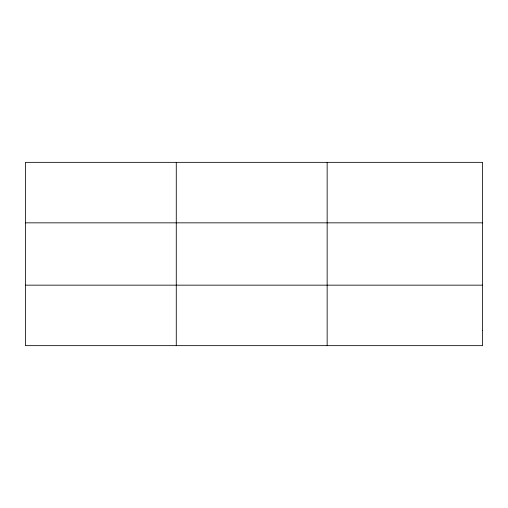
<?xml version="1.0" encoding="UTF-8"?>
<svg xmlns="http://www.w3.org/2000/svg" width="508" height="508" viewBox="0 0 508 508"><rect width="100%" height="100%" fill="white"/><g stroke="black" fill="none" stroke-linecap="round" stroke-linejoin="round"><path stroke-width="0.76" d="M176.276 345.65L176.276 162.35M327.152 345.65L327.152 162.35M25.4 222.841L482.6 222.841M25.4 285.159L482.6 285.159M482.6 330.524L482.6 345.65L25.4 345.65L25.4 162.35L482.6 162.35L482.6 330.524"/></g></svg>
